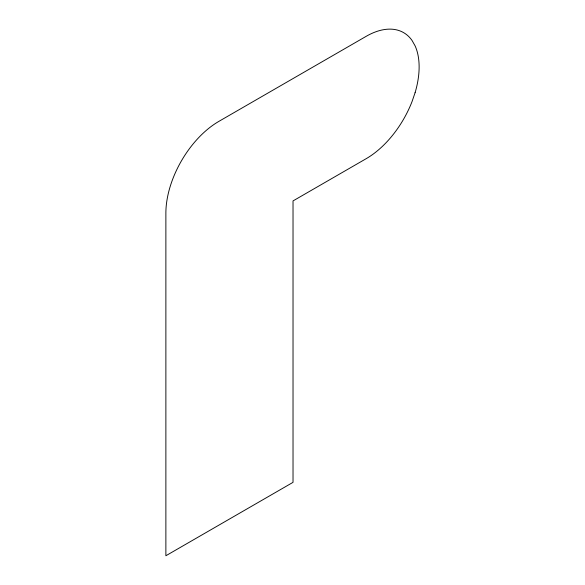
<?xml version="1.0" encoding="UTF-8"?>
<svg xmlns="http://www.w3.org/2000/svg" width="585" height="585" viewBox="0 0 585 585"><rect width="100%" height="100%" fill="white"/><g stroke="black" fill="none" stroke-linecap="round" stroke-linejoin="round"><path stroke-width="0.88" d="M415.094 92.679L412.03 101.622A74.924 43.261 -60 0 1 366.144 158.703L293.026 200.918L293.026 482.34L165.877 555.75L165.877 213.152A74.924 43.261 -60 0 1 218.856 121.387L366.144 36.35A74.924 43.261 -60 0 1 412.03 40.445L415.094 45.857A74.924 43.261 -60 0 1 415.094 92.679"/></g></svg>
